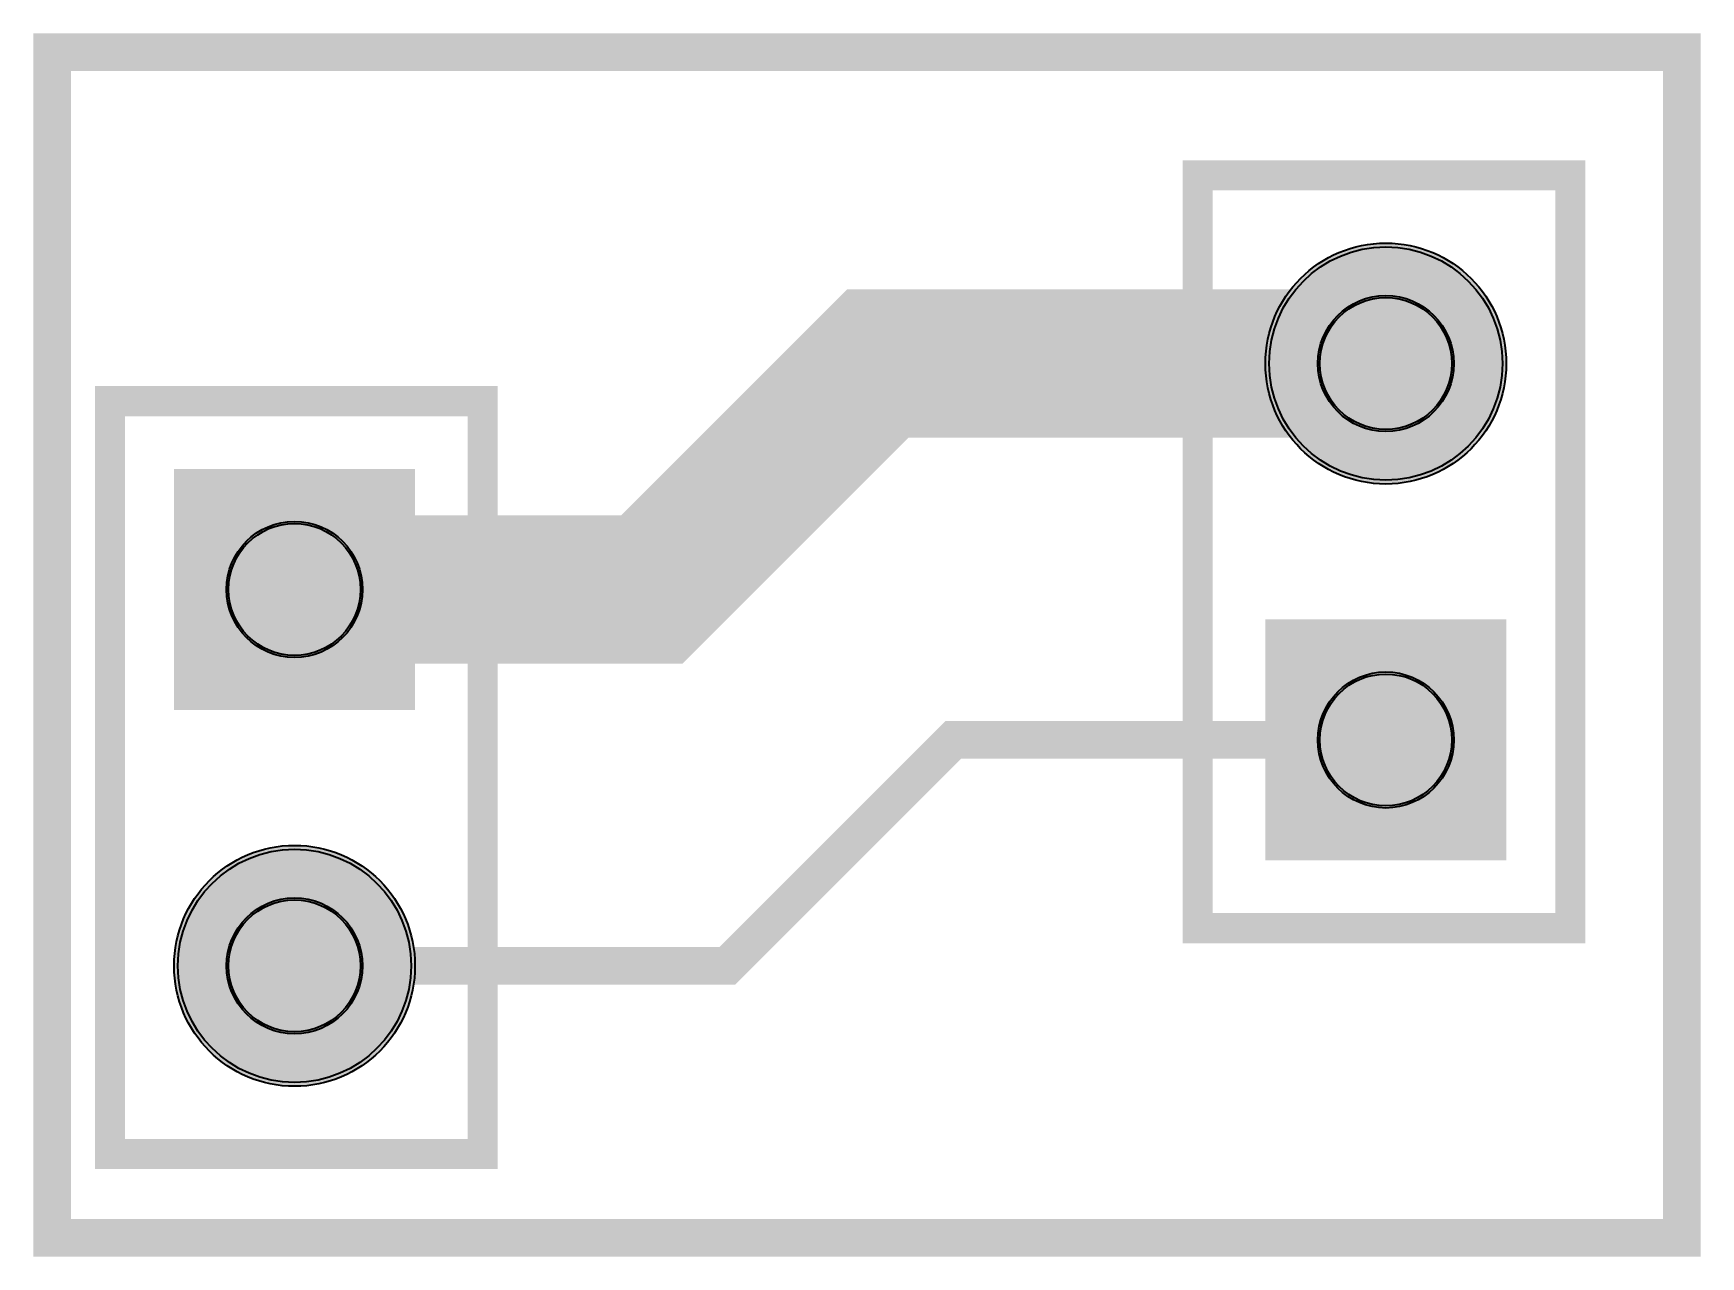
# Model space of a CAD drawing. Header units: millimetres. Extents: x 2.2 to 13.4, y 2 to 10.2.
import ezdxf

# ---------------------------------------------------------------- set-up
doc = ezdxf.new("R2010")
doc.units = ezdxf.units.MM
for name, color, linetype, true_color in [('BoardOutLine', 7, 'Continuous', 0xff00ff), ('BottomSolderMaskLayer', 7, 'Continuous', 0xaa00ff), ('Multi-Layer', 7, 'Continuous', 0xc0c0c0), ('TopLayer', 7, 'Continuous', 0xff0000), ('TopSilkLayer', 7, 'Continuous', 0xffcc00), ('TopSolderMaskLayer', 7, 'Continuous', 0x800080)]:
    doc.layers.add(name, color=color, linetype=linetype, true_color=true_color)

msp = doc.modelspace()

# ---------------------------------------------------------------- hatches: boundary and pattern name
at = {"layer": 'BottomSolderMaskLayer'}
for points in [[(10.49, 8.001, 1), (12.116, 8.001, 1)], [(4.75, 5.664), (3.124, 5.664), (3.124, 7.29), (4.75, 7.29)], [(10.49, 6.274), (12.116, 6.274), (12.116, 4.648), (10.49, 4.648)], [(3.124, 3.937, 1), (4.75, 3.937, 1)]]:
    msp.add_hatch(color=256, dxfattribs=at).paths.add_polyline_path(points)
at = {"layer": 'Multi-Layer'}
for points in [[(10.516, 8.001, 1), (12.09, 8.001, 1)], [(4.724, 5.69), (3.15, 5.69), (3.15, 7.264), (4.724, 7.264)], [(10.516, 6.248), (12.09, 6.248), (12.09, 4.674), (10.516, 4.674)], [(3.15, 3.937, 1), (4.724, 3.937, 1)]]:
    msp.add_hatch(color=256, dxfattribs=at).paths.add_polyline_path(points)
at = {"layer": 'TopSolderMaskLayer'}
for points in [[(10.49, 8.001, 1), (12.116, 8.001, 1)], [(4.75, 5.664), (3.124, 5.664), (3.124, 7.29), (4.75, 7.29)], [(10.49, 6.274), (12.116, 6.274), (12.116, 4.648), (10.49, 4.648)], [(3.124, 3.937, 1), (4.75, 3.937, 1)]]:
    msp.add_hatch(color=256, dxfattribs=at).paths.add_polyline_path(points)

# ---------------------------------------------------------------- linework, layer by layer
at = {"layer": 'BoardOutLine', "const_width": 0.254}
msp.add_lwpolyline([(2.301, 10.102), (13.301, 10.102), (13.301, 2.102), (2.301, 2.102), (2.301, 10.102)], close=True, dxfattribs=at)
at = {"layer": 'BottomSolderMaskLayer'}
for centre, radius in [((11.303, 8.001), 0.813), ((11.303, 8.001), 0.459), ((3.937, 6.477), 0.459), ((11.303, 5.461), 0.459), ((3.937, 3.937), 0.813), ((3.937, 3.937), 0.459)]:
    msp.add_circle(centre, radius, dxfattribs=at)
at = {"layer": 'Multi-Layer'}
for centre, radius in [((11.303, 8.001), 0.787), ((11.303, 8.001), 0.445), ((3.937, 6.477), 0.445), ((11.303, 5.461), 0.445), ((3.937, 3.937), 0.787), ((3.937, 3.937), 0.445)]:
    msp.add_circle(centre, radius, dxfattribs=at)
at = {"layer": 'TopLayer'}
for points, const_width in [([(3.937, 6.477), (6.35, 6.477), (7.874, 8.001), (11.303, 8.001)], 1), ([(3.937, 3.937), (6.858, 3.937), (8.382, 5.461), (11.303, 5.461)], 0.254)]:
    msp.add_lwpolyline(points, dxfattribs=dict(at, const_width=const_width))
at = {"layer": 'TopSilkLayer', "const_width": 0.203}
for points in [[(10.033, 9.271), (12.548, 9.271), (12.548, 4.191), (10.033, 4.191), (10.033, 9.271)], [(5.207, 2.667), (2.692, 2.667), (2.692, 7.747), (5.207, 7.747), (5.207, 2.667)]]:
    msp.add_lwpolyline(points, close=True, dxfattribs=at)
at = {"layer": 'TopSolderMaskLayer'}
for centre, radius in [((11.303, 8.001), 0.813), ((11.303, 8.001), 0.459), ((3.937, 6.477), 0.459), ((11.303, 5.461), 0.459), ((3.937, 3.937), 0.813), ((3.937, 3.937), 0.459)]:
    msp.add_circle(centre, radius, dxfattribs=at)

doc.saveas('drawing.dxf')
